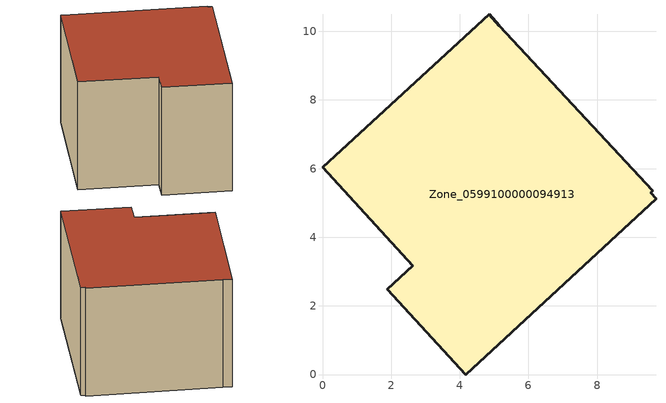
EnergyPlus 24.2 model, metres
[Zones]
Zone_0599100000094913
 floor ground (C_G): 1.89,2.49 2.63,3.17 0,6.04 4.85,10.49 5.15,10.17 9.63,5.35 9.56,5.29 9.72,5.13 4.17,0 z0
 wall outside (C_F): 2.63,3.17 1.89,2.49 4.17,0 9.72,5.13 9.56,5.29 9.63,5.35 5.15,10.17 4.85,10.49 0,6.04 2.63,3.17 z0:5.86
 roof outside (C_R): 4.17,0 9.72,5.13 9.56,5.29 9.63,5.35 5.15,10.17 4.85,10.49 0,6.04 2.63,3.17 1.89,2.49 z5.86
[BUILDING]
Pand.0599100000094913: North Axis=0; Terrain=City; Loads Convergence Tolerance Value=0.04; Temperature Convergence Tolerance Value=0.4; Solar Distribution=FullExterior; Maximum Number of Warmup Days=25; Minimum Number of Warmup Days=1
[Site:Location]
Rotterdam.The.Hague.AP_ZH_NLD Design_Conditions: Latitude=51.96; Longitude=4.45; Time Zone=1; Elevation=-4.5
[SITE:GROUNDTEMPERATURE:BUILDINGSURFACE]
18, 18, 18, 18, 18, 18, 18, 18, 18, 18, 18, 18
[MATERIAL] Thermal Absorptance=0.9; Solar Absorptance=0.7; Visible Absorptance=0.7
Name | Roughness | Thickness | Conductivity | Density | Specific Heat
G.TI.1992-2005 | MediumSmooth | 0.15 | 0.06 | 540 | 1210
F.TI.1992-2005 | Rough | 0.3 | 0.12 | 1920 | 840
R.TI.1992-2005 | MediumRough | 0.2 | 0.08 | 1500 | 1000
[CONSTRUCTION]
C_G: G.TI.1992-2005
C_F: F.TI.1992-2005
C_R: R.TI.1992-2005
[ZONE]
Zone_0599100000094913: Type=1; Multiplier=1; Ceiling Height=Autocalculate; Volume=Autocalculate; Floor Area=autocalculate; Part of Total Floor Area=Yes
[ZONEINFILTRATION:DESIGNFLOWRATE]
Infil_Zone_0599100000094913: Zone or ZoneList or Space or SpaceList=Zone_0599100000094913; Schedule=AlwaysOn; Design Flow Rate Calculation Method=Flow/Area; Flow Rate per Floor Area=0.0015; Constant Term Coefficient=1; Temperature Term Coefficient=0; Velocity Term Coefficient=0; Velocity Squared Term Coefficient=0
[HVACTEMPLATE:ZONE:IDEALLOADSAIRSYSTEM]
Zone_0599100000094913: Maximum Heating Supply Air Temperature=50; Minimum Cooling Supply Air Temperature=13; Maximum Heating Supply Air Humidity Ratio=0.0156; Minimum Cooling Supply Air Humidity Ratio=0.0077; Heating Limit=NoLimit; Cooling Limit=NoLimit; Dehumidification Control Type=ConstantSensibleHeatRatio; Cooling Sensible Heat Ratio=0.7; Dehumidification Setpoint=60; Humidification Control Type=None; Humidification Setpoint=30; Outdoor Air Method=None; Outdoor Air Flow Rate per Person=0.00944; Outdoor Air Flow Rate per Zone Floor Area=0; Outdoor Air Flow Rate per Zone=0; Demand Controlled Ventilation Type=None; Outdoor Air Economizer Type=NoEconomizer; Heat Recovery Type=None; Sensible Heat Recovery Effectiveness=0.7; Latent Heat Recovery Effectiveness=0.65
[ZONECONTROL:THERMOSTAT]
ThermostatControl_Zone_0599100000094913: Zone or ZoneList=Zone_0599100000094913; Control Type Schedule=DualSetpointControlType; Control 1=Thermostat_Zone_0599100000094913; Temperature Difference Between Cutout And Setpoint=0
[THERMOSTATSETPOINT:DUALSETPOINT]
Thermostat_Zone_0599100000094913: Heating Setpoint Temperature Schedule=HeatingSetpoint_Zone_0599100000094913; Cooling Setpoint Temperature Schedule=CoolingSetpoint_Zone_0599100000094913
[SCHEDULE:COMPACT]
HeatingSetpoint_Zone_0599100000094913: Through: 12/31, For: AllDays, Until: 24:00, 21
CoolingSetpoint_Zone_0599100000094913: Through: 12/31, For: AllDays, Until: 24:00, 24
DualSetpointControlType: Through: 12/31, For: AllDays, Until: 24:00, 4
AlwaysOn: Through: 12/31, For: AllDays, Until: 24:00, 1
